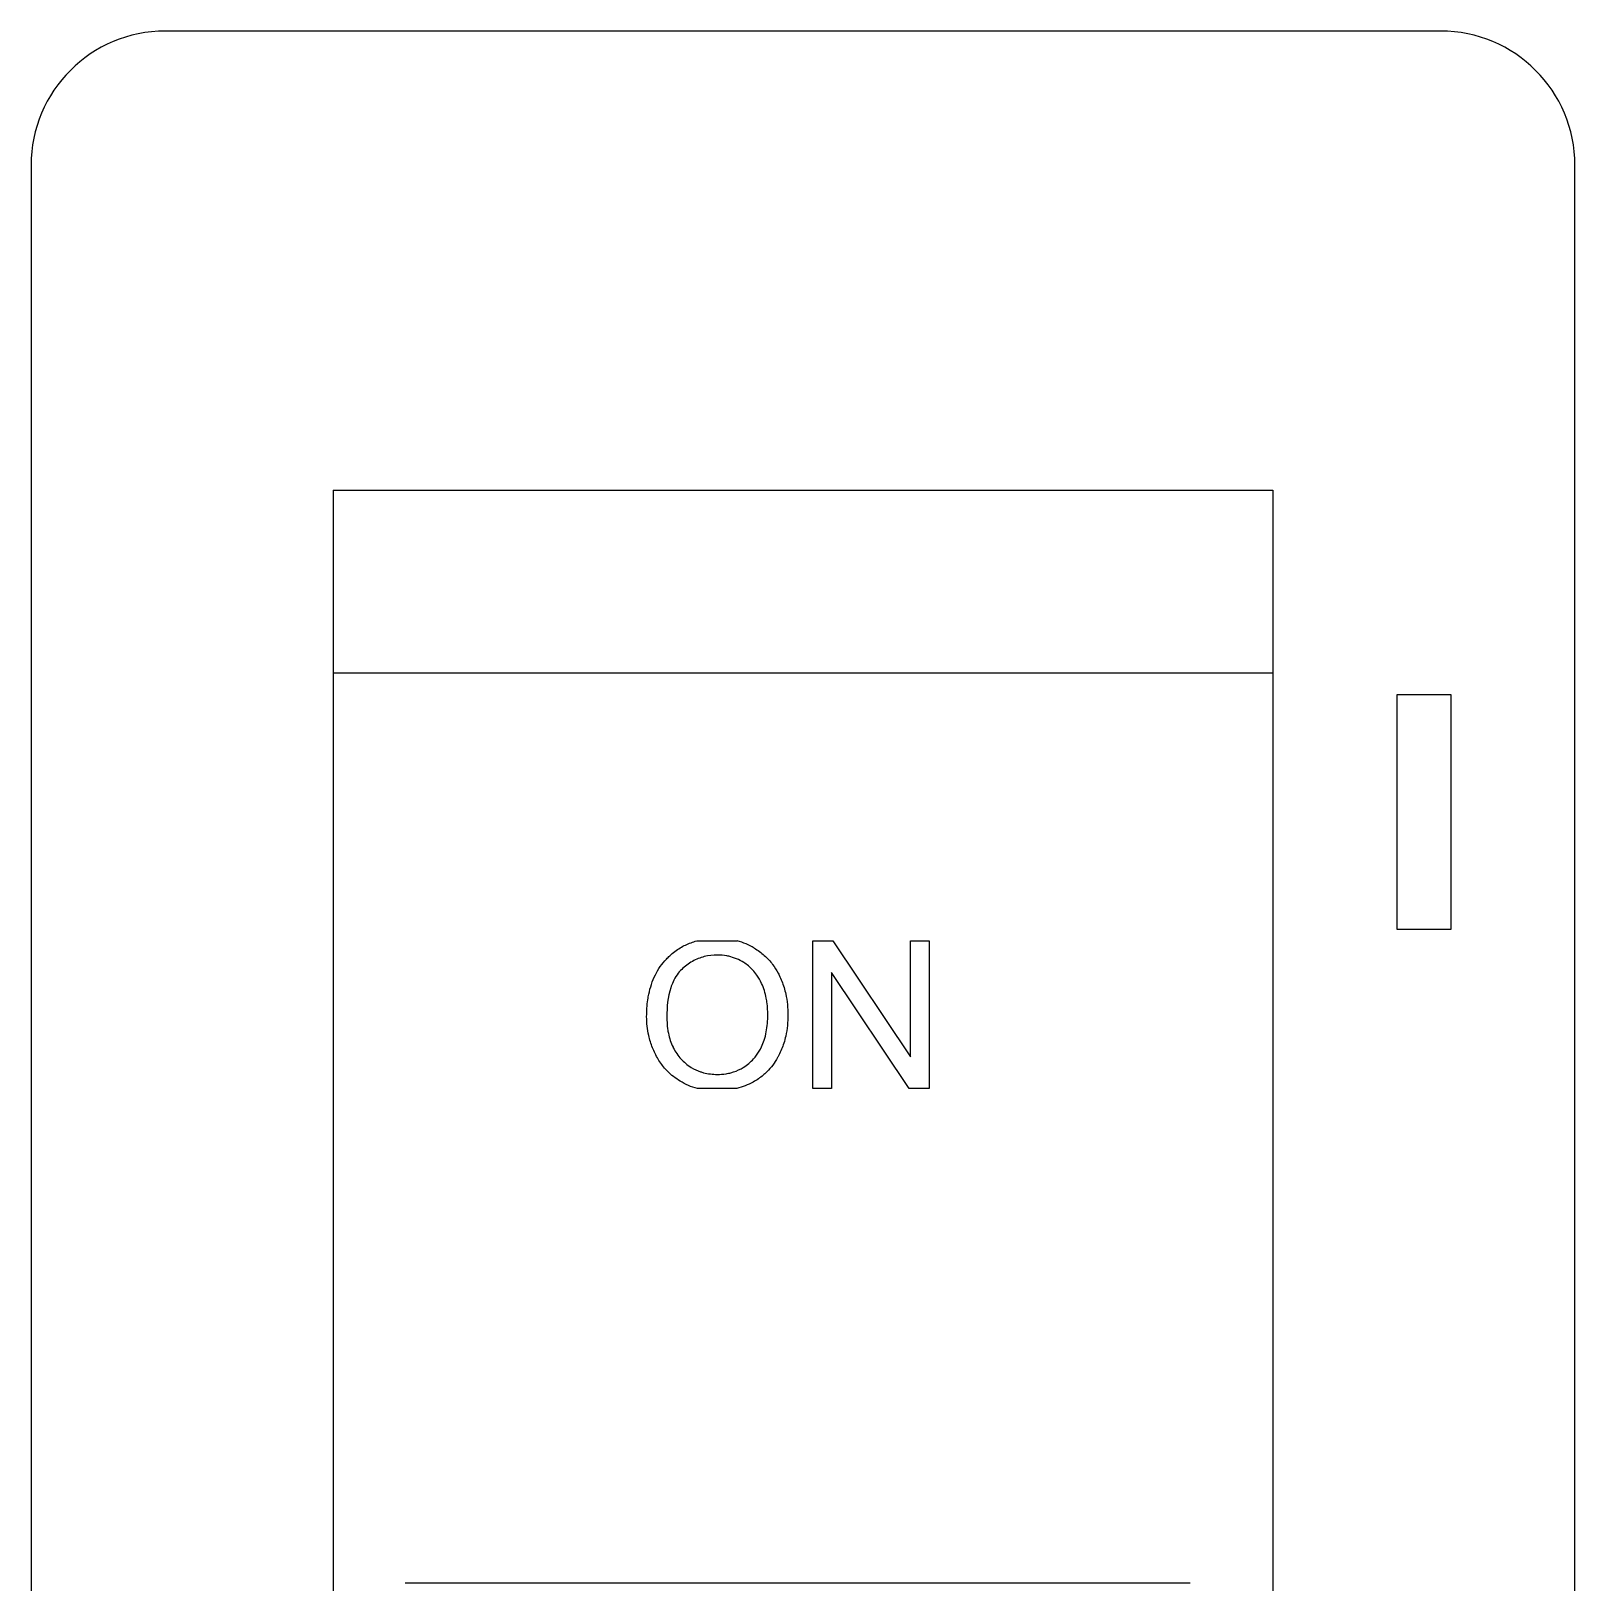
# Model space of a CAD drawing. Header units: millimetres. Extents: x 3 to 81, y 3 to 137.
# Drawn here: x 30.05 to 53.05, y 74.89 to 98 of the extents above; entities that cross this region are included whole.
import ezdxf

# ---------------------------------------------------------------- set-up
doc = ezdxf.new("R2010")
doc.units = ezdxf.units.MM

# ---------------------------------------------------------------- blocks, each defined once
blk = doc.blocks.new('NXM125S')
at = {"color": 5}
for p, q in [((9.5, 56), (-9.5, 56)), ((-11.5, 54), (-11.5, 2)), ((11.5, 2), (11.5, 54)), ((-7, 49.162), (-7, 8.521)), ((-7, 49.162), (7, 49.162)), ((7, 49.162), (7, 8.521)), ((7, 46.435), (-7, 46.435)), ((8.85, 42.619), (8.85, 46.119)), ((8.85, 46.119), (9.65, 46.119)), ((9.65, 46.119), (9.65, 42.619)), ((9.65, 42.619), (8.85, 42.619)), ((-5.925, 32.888), (5.766, 32.888))]:
    blk.add_line(p, q, dxfattribs=at)
at = {"color": 1}
for p, q in [((-1.584, 42.451), (-0.978, 42.451)), ((0.148, 42.451), (0.446, 42.451)), ((0.148, 40.251), (0.148, 42.451)), ((0.446, 42.451), (1.602, 40.723)), ((1.602, 42.451), (1.881, 42.451)), ((1.602, 40.723), (1.602, 42.451)), ((1.881, 42.451), (1.881, 40.251)), ((1.582, 40.251), (0.427, 41.98)), ((0.427, 41.98), (0.427, 40.251)), ((-0.985, 40.251), (-1.572, 40.251)), ((0.427, 40.251), (0.148, 40.251)), ((1.881, 40.251), (1.582, 40.251))]:
    blk.add_line(p, q, dxfattribs=at)
at = {"color": 5}
for centre, start, end in [((-9.5, 54), 90, 180), ((9.5, 54), 0, 90)]:
    blk.add_arc(centre, 2, start, end, dxfattribs=at)
at = {"color": 1}
blk.add_arc((-1.251, 41.463), 1.024, 59.2076, 74.5582, dxfattribs=at)
for points, knots in [([(-1.986, 42.228), (-1.937, 42.273), (-1.86, 42.331), (-1.776, 42.377), (-1.75, 42.389)], [0, 0, 0, 0, 0.1977018, 0.2865314, 0.2865314, 0.2865314, 0.2865314]), ([(-2.297, 41.657), (-2.276, 41.756), (-2.215, 41.945), (-2.101, 42.11), (-2.035, 42.18)], [0, 0, 0, 0, 0.3021266, 0.5901255, 0.5901255, 0.5901255, 0.5901255]), ([(-1.47, 42.216), (-1.501, 42.208), (-1.562, 42.188), (-1.619, 42.16), (-1.647, 42.145)], [0, 0, 0, 0, 0.0961216, 0.1916772, 0.1916772, 0.1916772, 0.1916772]), ([(-0.882, 42.128), (-0.951, 42.171), (-1.037, 42.207), (-1.125, 42.225), (-1.135, 42.227)], [0, 0, 0, 0, 0.2433504, 0.2717096, 0.2717096, 0.2717096, 0.2717096]), ([(-0.686, 41.941), (-0.706, 41.969), (-0.763, 42.04), (-0.834, 42.098), (-0.882, 42.128)], [0, 0, 0, 0, 0.102686, 0.271953, 0.271953, 0.271953, 0.271953]), ([(-0.577, 42.234), (-0.554, 42.214), (-0.51, 42.17), (-0.471, 42.123), (-0.453, 42.099)], [0, 0, 0, 0, 0.093088, 0.183891, 0.183891, 0.183891, 0.183891]), ([(-1.936, 41.839), (-1.949, 41.811), (-2.013, 41.645), (-2.028, 41.464), (-2.028, 41.318)], [0, 0, 0, 0, 0.0933832, 0.531379, 0.531379, 0.531379, 0.531379]), ([(-1.806, 42.026), (-1.832, 42.002), (-1.882, 41.944), (-1.919, 41.877), (-1.936, 41.839)], [0, 0, 0, 0, 0.1045791, 0.2290163, 0.2290163, 0.2290163, 0.2290163]), ([(-2.329, 41.322), (-2.329, 41.406), (-2.322, 41.519), (-2.302, 41.63), (-2.297, 41.657)], [0, 0, 0, 0, 0.2524671, 0.3368027, 0.3368027, 0.3368027, 0.3368027]), ([(-0.535, 41.52), (-0.538, 41.546), (-0.555, 41.648), (-0.585, 41.747), (-0.616, 41.817)], [0, 0, 0, 0, 0.0785026, 0.3088007, 0.3088007, 0.3088007, 0.3088007]), ([(-0.283, 41.758), (-0.273, 41.725), (-0.238, 41.591), (-0.225, 41.452), (-0.225, 41.348)], [0, 0, 0, 0, 0.1032217, 0.415131, 0.415131, 0.415131, 0.415131]), ([(-2.273, 40.949), (-2.282, 40.979), (-2.315, 41.101), (-2.329, 41.228), (-2.329, 41.322)], [0, 0, 0, 0, 0.0943461, 0.3783984, 0.3783984, 0.3783984, 0.3783984]), ([(-2.028, 41.318), (-2.028, 41.258), (-2.024, 41.176), (-2.01, 41.095), (-2.005, 41.074)], [0, 0, 0, 0, 0.1790711, 0.2451873, 0.2451873, 0.2451873, 0.2451873]), ([(-0.225, 41.348), (-0.225, 41.242), (-0.238, 41.099), (-0.275, 40.962), (-0.286, 40.927)], [0, 0, 0, 0, 0.3165625, 0.4257621, 0.4257621, 0.4257621, 0.4257621]), ([(-2.005, 41.074), (-1.991, 41.002), (-1.967, 40.929), (-1.934, 40.862), (-1.933, 40.86)], [0, 0, 0, 0, 0.2200448, 0.2261631, 0.2261631, 0.2261631, 0.2261631]), ([(-0.619, 40.871), (-0.603, 40.904), (-0.574, 40.977), (-0.555, 41.053), (-0.547, 41.095)], [0, 0, 0, 0, 0.1094935, 0.2358024, 0.2358024, 0.2358024, 0.2358024]), ([(-1.815, 40.69), (-1.795, 40.668), (-1.748, 40.623), (-1.695, 40.585), (-1.665, 40.566)], [0, 0, 0, 0, 0.0906279, 0.1951472, 0.1951472, 0.1951472, 0.1951472]), ([(-0.737, 40.693), (-0.722, 40.71), (-0.676, 40.765), (-0.64, 40.827), (-0.619, 40.871)], [0, 0, 0, 0, 0.0695653, 0.214139, 0.214139, 0.214139, 0.214139]), ([(-0.359, 40.749), (-0.366, 40.736), (-0.414, 40.647), (-0.475, 40.563), (-0.537, 40.501)], [0, 0, 0, 0, 0.0425059, 0.3052528, 0.3052528, 0.3052528, 0.3052528]), ([(-2.017, 40.508), (-2.027, 40.518), (-2.058, 40.551), (-2.087, 40.586), (-2.105, 40.611)], [0, 0, 0, 0, 0.0438761, 0.1353434, 0.1353434, 0.1353434, 0.1353434]), ([(-1.665, 40.566), (-1.622, 40.54), (-1.561, 40.511), (-1.497, 40.492), (-1.481, 40.487)], [0, 0, 0, 0, 0.1517438, 0.2004876, 0.2004876, 0.2004876, 0.2004876]), ([(-1.278, 40.462), (-1.234, 40.462), (-1.165, 40.467), (-1.098, 40.481), (-1.074, 40.487)], [0, 0, 0, 0, 0.132561, 0.2057361, 0.2057361, 0.2057361, 0.2057361]), ([(-1.074, 40.487), (-1.022, 40.501), (-0.958, 40.526), (-0.9, 40.56), (-0.889, 40.567)], [0, 0, 0, 0, 0.1630825, 0.2018537, 0.2018537, 0.2018537, 0.2018537]), ([(-0.537, 40.501), (-0.548, 40.491), (-0.566, 40.473), (-0.585, 40.457), (-0.592, 40.451)], [0, 0, 0, 0, 0.04550931, 0.07441583, 0.07441583, 0.07441583, 0.07441583]), ([(-1.572, 40.251), (-1.619, 40.263), (-1.708, 40.294), (-1.793, 40.338), (-1.832, 40.362)], [0, 0, 0, 0, 0.1436327, 0.2838059, 0.2838059, 0.2838059, 0.2838059]), ([(-0.742, 40.348), (-0.781, 40.327), (-0.86, 40.29), (-0.943, 40.262), (-0.985, 40.251)], [0, 0, 0, 0, 0.1304854, 0.2624291, 0.2624291, 0.2624291, 0.2624291])]:
    blk.add_open_spline(points, degree=3, knots=knots, dxfattribs=at)
for points in [[(-1.75, 42.389), (-1.696, 42.415), (-1.641, 42.435), (-1.584, 42.451)], [(-0.726, 42.343), (-0.673, 42.312), (-0.623, 42.275), (-0.577, 42.234)], [(-2.035, 42.18), (-2.019, 42.196), (-2.003, 42.213), (-1.986, 42.228)], [(-1.647, 42.145), (-1.705, 42.112), (-1.758, 42.072), (-1.806, 42.026)], [(-1.274, 42.239), (-1.339, 42.239), (-1.406, 42.232), (-1.47, 42.216)], [(-1.135, 42.227), (-1.18, 42.235), (-1.227, 42.239), (-1.274, 42.239)], [(-0.453, 42.099), (-0.421, 42.058), (-0.394, 42.014), (-0.369, 41.968)], [(-0.616, 41.817), (-0.636, 41.861), (-0.659, 41.902), (-0.686, 41.941)], [(-0.369, 41.968), (-0.364, 41.958), (-0.359, 41.948), (-0.354, 41.938)], [(-0.354, 41.938), (-0.325, 41.88), (-0.302, 41.819), (-0.283, 41.758)], [(-0.525, 41.349), (-0.525, 41.406), (-0.528, 41.464), (-0.535, 41.52)], [(-0.547, 41.095), (-0.531, 41.178), (-0.525, 41.264), (-0.525, 41.349)], [(-2.203, 40.773), (-2.23, 40.83), (-2.254, 40.889), (-2.273, 40.949)], [(-0.286, 40.927), (-0.306, 40.866), (-0.33, 40.806), (-0.359, 40.749)], [(-2.105, 40.611), (-2.143, 40.661), (-2.175, 40.716), (-2.203, 40.773)], [(-1.933, 40.86), (-1.902, 40.798), (-1.862, 40.741), (-1.815, 40.69)], [(-0.889, 40.567), (-0.833, 40.601), (-0.782, 40.645), (-0.737, 40.693)], [(-1.832, 40.362), (-1.899, 40.403), (-1.962, 40.452), (-2.017, 40.508)], [(-1.481, 40.487), (-1.415, 40.47), (-1.346, 40.462), (-1.278, 40.462)], [(-0.592, 40.451), (-0.638, 40.412), (-0.689, 40.377), (-0.742, 40.348)]]:
    blk.add_open_spline(points, degree=3, dxfattribs=at)

msp = doc.modelspace()

# ---------------------------------------------------------------- block references
msp.add_blockref('NXM125S', (41.553, 42))

doc.saveas('drawing.dxf')
